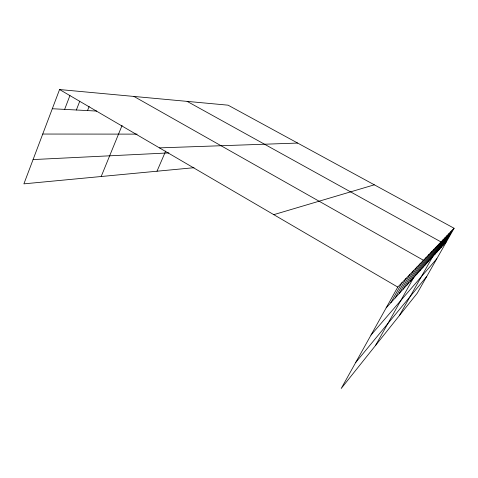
<?xml version="1.0" encoding="UTF-8"?>
<svg xmlns="http://www.w3.org/2000/svg" width="478" height="478" viewBox="0 0 478 478"><rect width="100%" height="100%" fill="white"/><g stroke="black" fill="none" stroke-linecap="round" stroke-linejoin="round"><path stroke-width="0.72" d="M454.1 228.269L397.768 287.075L341.22 388.459L417.186 293.283L454.1 228.269L228.09 105.178L59.565 89.541L23.9 183.851L194.014 167.7M64.632 109.384L69.943 95.528M76.355 110L79.76 101.217M87.516 110.585L89.129 106.474M101.187 176.513L122.081 125.433M156.999 171.214L165.687 151.084M390.813 302.747L402.088 282.564M395.175 297.955L406.163 278.316M399.291 293.432L410.005 274.3M403.187 289.154L413.643 270.506M406.88 285.097L417.085 266.909M410.381 281.249L420.353 263.498M375.535 345.469L423.454 260.259L133.942 96.442M416.78 274.211L426.322 257.272M419.714 270.99L429.053 254.416M422.516 267.913L431.658 251.691M425.193 264.973L434.155 249.092M427.756 262.153L436.539 246.6M430.212 259.458L438.822 244.222M399.303 315.695L441.009 241.934L187.125 101.372M434.819 254.392L443.106 239.747M436.988 252.014L445.126 237.644M439.067 249.725L447.061 235.618M441.075 247.52L448.92 233.676M442.998 245.405L450.712 231.806M444.857 243.362L452.439 230.008M355.704 362.491L426.764 276.415M370.994 335.084L436.778 258.777M386.194 307.826L446.649 241.396M273.78 214.658L374.322 184.819M33.078 159.574L168.865 152.906M159.455 147.881L297.657 143.065M42.733 134.043L137.12 134.127M52.305 108.739L96.741 111.069M59.565 89.541L397.768 287.075"/></g></svg>
